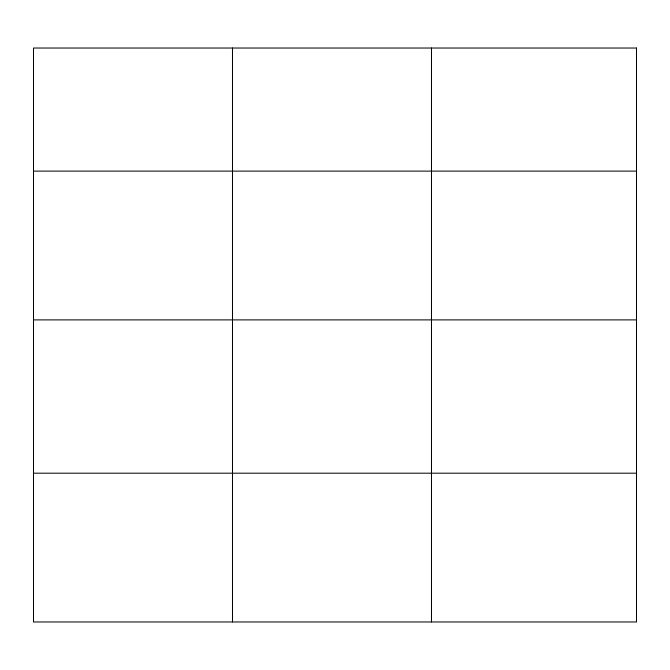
<?xml version="1.0" encoding="UTF-8"?>
<svg xmlns="http://www.w3.org/2000/svg" width="670" height="670" viewBox="0 0 670 670"><rect width="100%" height="100%" fill="white"/><g stroke="black" fill="none" stroke-linecap="round" stroke-linejoin="round"><path stroke-width="1" d="M33.5 171.11L636.5 171.11M33.5 319.892L636.5 319.892M33.5 473.188L636.5 473.188M431.48 48.031L431.48 621.969M232.49 48.031L232.49 621.969M636.5 48.031L33.5 48.031L33.5 621.969L636.5 621.969L636.5 48.031"/></g></svg>
